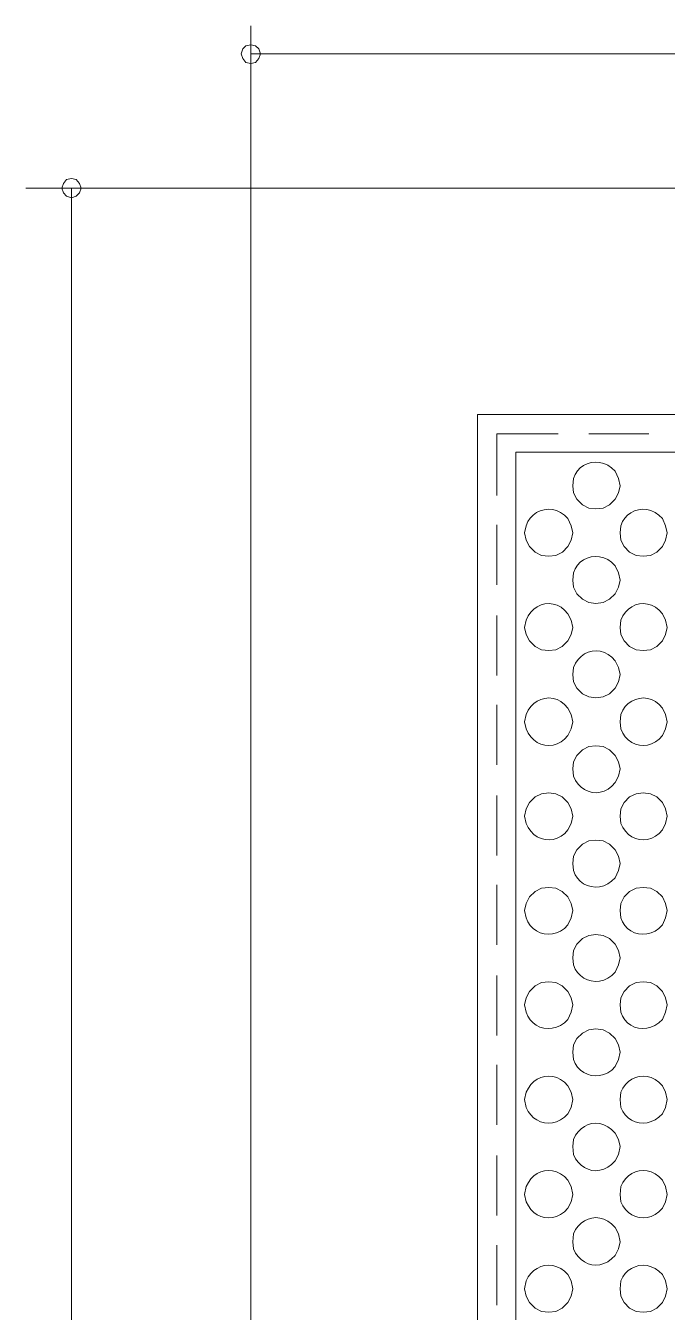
# Model space of a CAD drawing. Extents: x 0 to 248, y -13 to 228.
# Drawn here: x 23.84 to 44.47, y 89.84 to 131.25 of the extents above; entities that cross this region are included whole.
import ezdxf

# ---------------------------------------------------------------- set-up
doc = ezdxf.new("R2010")
doc.units = 0
doc.layers.add('GEOMETRY', color=7, linetype='Continuous')

msp = doc.modelspace()

# ---------------------------------------------------------------- linework, layer by layer
at = {"layer": 'GEOMETRY', "lineweight": 13}
for points in [[(31.075, 126.021), (31.075, 131.249)], [(31.075, 130.347), (138.747, 130.347)], [(31.075, 126.021), (23.838, 126.021)], [(25.306, 126.021), (25.306, 18.347)], [(31.075, 126.021), (31.075, 18.347)], [(31.075, 126.021), (138.747, 126.021)], [(38.363, 118.732), (38.363, 25.662)], [(38.363, 118.732), (131.433, 118.732)], [(38.981, 118.114), (38.981, 116.132)], [(38.981, 118.114), (40.963, 118.114)], [(41.943, 118.114), (43.874, 118.114)], [(39.599, 117.523), (39.599, 26.874)], [(39.599, 117.523), (130.223, 117.523)], [(38.981, 115.179), (38.981, 113.247)], [(38.981, 112.269), (38.981, 110.337)], [(38.981, 109.384), (38.981, 107.454)], [(38.981, 106.474), (38.981, 104.544)], [(38.981, 103.591), (38.981, 101.659)], [(38.981, 100.681), (38.981, 98.749)], [(38.981, 97.796), (38.981, 95.864)], [(38.981, 94.886), (38.981, 92.954)], [(38.981, 92.001), (38.981, 90.069)]]:
    msp.add_lwpolyline(points, dxfattribs=at)
for points in [[(31.384, 130.347), (31.332, 130.5), (31.229, 130.605), (31.075, 130.632), (30.92, 130.605), (30.818, 130.5), (30.766, 130.347), (30.818, 130.193), (30.92, 130.064), (31.075, 130.038), (31.229, 130.064), (31.332, 130.193), (31.384, 130.347)], [(25.616, 126.021), (25.564, 126.175), (25.461, 126.304), (25.306, 126.33), (25.152, 126.304), (25.049, 126.175), (24.997, 126.021), (25.049, 125.867), (25.152, 125.763), (25.306, 125.711), (25.461, 125.763), (25.564, 125.867), (25.616, 126.021)], [(42.947, 116.441), (42.895, 116.673), (42.792, 116.906), (42.677, 117.017), (42.553, 117.102), (42.422, 117.16), (42.288, 117.193), (42.153, 117.201), (42.02, 117.187), (41.894, 117.151), (41.776, 117.093), (41.669, 117.016), (41.578, 116.919), (41.505, 116.804), (41.453, 116.673), (41.428, 116.441), (41.453, 116.211), (41.556, 116.004), (41.737, 115.824), (41.943, 115.72), (42.174, 115.695), (42.406, 115.72), (42.612, 115.824), (42.792, 116.004), (42.895, 116.211), (42.947, 116.441)], [(41.428, 114.923), (41.375, 115.153), (41.273, 115.384), (41.159, 115.496), (41.035, 115.581), (40.905, 115.64), (40.771, 115.673), (40.636, 115.683), (40.504, 115.669), (40.378, 115.633), (40.26, 115.575), (40.153, 115.498), (40.062, 115.401), (39.988, 115.286), (39.934, 115.153), (39.881, 114.923), (39.934, 114.691), (40.036, 114.484), (40.216, 114.304), (40.422, 114.2), (40.655, 114.175), (40.887, 114.2), (41.093, 114.304), (41.273, 114.484), (41.375, 114.691), (41.428, 114.923)], [(44.466, 114.923), (44.415, 115.153), (44.313, 115.386), (44.198, 115.498), (44.073, 115.582), (43.942, 115.64), (43.808, 115.673), (43.673, 115.682), (43.541, 115.668), (43.414, 115.632), (43.296, 115.574), (43.19, 115.497), (43.098, 115.4), (43.025, 115.285), (42.973, 115.153), (42.947, 114.923), (42.973, 114.691), (43.076, 114.484), (43.256, 114.304), (43.462, 114.2), (43.695, 114.175), (43.926, 114.2), (44.132, 114.304), (44.313, 114.484), (44.415, 114.691), (44.466, 114.923)], [(42.947, 113.402), (42.895, 113.634), (42.792, 113.865), (42.678, 113.977), (42.554, 114.062), (42.424, 114.121), (42.29, 114.154), (42.155, 114.163), (42.023, 114.149), (41.896, 114.113), (41.778, 114.055), (41.671, 113.978), (41.58, 113.881), (41.506, 113.766), (41.453, 113.634), (41.428, 113.402), (41.453, 113.172), (41.556, 112.965), (41.737, 112.785), (41.943, 112.681), (42.174, 112.656), (42.406, 112.681), (42.612, 112.785), (42.792, 112.965), (42.895, 113.172), (42.947, 113.402)], [(41.427, 111.882), (41.375, 112.114), (41.273, 112.319), (41.167, 112.438), (41.05, 112.53), (40.925, 112.595), (40.796, 112.634), (40.664, 112.648), (40.534, 112.638), (40.408, 112.604), (40.288, 112.548), (40.178, 112.47), (40.08, 112.371), (39.998, 112.252), (39.933, 112.114), (39.881, 111.882), (39.933, 111.652), (40.036, 111.446), (40.216, 111.265), (40.422, 111.161), (40.655, 111.136), (40.886, 111.161), (41.092, 111.265), (41.273, 111.446), (41.375, 111.652), (41.427, 111.882)], [(44.466, 111.882), (44.415, 112.114), (44.313, 112.319), (44.206, 112.438), (44.089, 112.53), (43.964, 112.595), (43.835, 112.634), (43.703, 112.648), (43.573, 112.638), (43.447, 112.604), (43.327, 112.548), (43.217, 112.47), (43.119, 112.371), (43.037, 112.252), (42.973, 112.114), (42.947, 111.882), (42.973, 111.652), (43.076, 111.446), (43.256, 111.265), (43.462, 111.161), (43.695, 111.136), (43.926, 111.161), (44.132, 111.265), (44.313, 111.446), (44.415, 111.652), (44.466, 111.882)], [(42.947, 110.363), (42.895, 110.595), (42.792, 110.802), (42.686, 110.92), (42.569, 111.011), (42.444, 111.075), (42.314, 111.113), (42.182, 111.127), (42.051, 111.117), (41.924, 111.083), (41.804, 111.027), (41.694, 110.949), (41.597, 110.85), (41.516, 110.732), (41.453, 110.595), (41.428, 110.363), (41.453, 110.133), (41.556, 109.926), (41.737, 109.746), (41.943, 109.642), (42.174, 109.617), (42.406, 109.642), (42.612, 109.746), (42.792, 109.926), (42.895, 110.133), (42.947, 110.363)], [(41.427, 108.843), (41.375, 109.075), (41.273, 109.282), (41.166, 109.401), (41.048, 109.492), (40.923, 109.556), (40.794, 109.595), (40.662, 109.609), (40.532, 109.598), (40.405, 109.564), (40.286, 109.508), (40.176, 109.43), (40.079, 109.331), (39.997, 109.213), (39.933, 109.075), (39.881, 108.843), (39.933, 108.613), (39.996, 108.475), (40.078, 108.356), (40.175, 108.258), (40.285, 108.18), (40.405, 108.124), (40.532, 108.091), (40.663, 108.08), (40.795, 108.094), (40.925, 108.133), (41.05, 108.197), (41.167, 108.288), (41.273, 108.406), (41.375, 108.613), (41.427, 108.843)], [(44.466, 108.843), (44.415, 109.075), (44.313, 109.282), (44.205, 109.401), (44.087, 109.492), (43.962, 109.556), (43.832, 109.595), (43.701, 109.609), (43.57, 109.598), (43.444, 109.564), (43.324, 109.508), (43.214, 109.43), (43.117, 109.331), (43.036, 109.213), (42.973, 109.075), (42.947, 108.843), (42.973, 108.613), (43.035, 108.475), (43.117, 108.356), (43.214, 108.258), (43.324, 108.18), (43.444, 108.124), (43.571, 108.091), (43.702, 108.08), (43.834, 108.094), (43.964, 108.133), (44.089, 108.197), (44.206, 108.288), (44.313, 108.406), (44.415, 108.613), (44.466, 108.843)], [(42.947, 107.325), (42.895, 107.555), (42.792, 107.762), (42.612, 107.942), (42.406, 108.046), (42.174, 108.071), (41.943, 108.046), (41.737, 107.942), (41.556, 107.762), (41.453, 107.555), (41.428, 107.325), (41.453, 107.093), (41.516, 106.956), (41.598, 106.838), (41.695, 106.739), (41.804, 106.661), (41.924, 106.605), (42.05, 106.571), (42.181, 106.56), (42.312, 106.573), (42.442, 106.612), (42.567, 106.676), (42.685, 106.768), (42.792, 106.886), (42.895, 107.093), (42.947, 107.325)], [(41.427, 105.806), (41.375, 106.036), (41.273, 106.243), (41.092, 106.423), (40.886, 106.527), (40.655, 106.552), (40.422, 106.527), (40.216, 106.423), (40.036, 106.243), (39.933, 106.036), (39.881, 105.806), (39.933, 105.574), (39.997, 105.436), (40.08, 105.317), (40.178, 105.218), (40.288, 105.14), (40.408, 105.084), (40.535, 105.051), (40.665, 105.041), (40.797, 105.055), (40.926, 105.094), (41.051, 105.159), (41.168, 105.25), (41.273, 105.369), (41.375, 105.574), (41.427, 105.806)], [(44.466, 105.806), (44.415, 106.038), (44.313, 106.243), (44.132, 106.423), (43.926, 106.527), (43.695, 106.552), (43.462, 106.527), (43.256, 106.423), (43.076, 106.243), (42.973, 106.038), (42.947, 105.806), (42.973, 105.574), (43.036, 105.436), (43.119, 105.317), (43.217, 105.218), (43.327, 105.14), (43.447, 105.084), (43.574, 105.051), (43.705, 105.041), (43.836, 105.055), (43.966, 105.094), (44.09, 105.159), (44.207, 105.25), (44.313, 105.369), (44.415, 105.574), (44.466, 105.806)], [(42.947, 104.286), (42.895, 104.516), (42.792, 104.722), (42.612, 104.903), (42.406, 105.007), (42.174, 105.032), (41.943, 105.007), (41.737, 104.903), (41.556, 104.722), (41.453, 104.516), (41.428, 104.286), (41.453, 104.054), (41.505, 103.922), (41.579, 103.807), (41.67, 103.71), (41.777, 103.632), (41.895, 103.575), (42.022, 103.538), (42.154, 103.524), (42.289, 103.533), (42.423, 103.566), (42.554, 103.625), (42.678, 103.709), (42.792, 103.821), (42.895, 104.054), (42.947, 104.286)], [(41.427, 102.767), (41.375, 102.998), (41.273, 103.204), (41.092, 103.384), (40.886, 103.488), (40.655, 103.513), (40.422, 103.488), (40.216, 103.384), (40.036, 103.204), (39.933, 102.998), (39.881, 102.767), (39.933, 102.535), (39.987, 102.402), (40.061, 102.287), (40.152, 102.19), (40.259, 102.112), (40.377, 102.054), (40.504, 102.018), (40.636, 102.004), (40.771, 102.014), (40.905, 102.047), (41.035, 102.106), (41.159, 102.191), (41.273, 102.304), (41.375, 102.535), (41.427, 102.767)], [(44.466, 102.767), (44.415, 102.998), (44.313, 103.204), (44.132, 103.384), (43.926, 103.488), (43.695, 103.513), (43.462, 103.488), (43.256, 103.384), (43.076, 103.204), (42.973, 102.998), (42.947, 102.767), (42.973, 102.535), (43.025, 102.402), (43.099, 102.287), (43.191, 102.19), (43.298, 102.112), (43.416, 102.055), (43.544, 102.019), (43.676, 102.005), (43.811, 102.015), (43.945, 102.048), (44.076, 102.107), (44.199, 102.192), (44.313, 102.304), (44.415, 102.535), (44.466, 102.767)], [(42.947, 101.248), (42.895, 101.477), (42.792, 101.685), (42.612, 101.866), (42.406, 101.968), (42.174, 101.993), (41.943, 101.968), (41.737, 101.866), (41.556, 101.685), (41.453, 101.477), (41.428, 101.248), (41.453, 101.015), (41.506, 100.883), (41.58, 100.768), (41.672, 100.671), (41.779, 100.593), (41.897, 100.536), (42.024, 100.5), (42.156, 100.486), (42.291, 100.495), (42.425, 100.529), (42.555, 100.587), (42.679, 100.672), (42.792, 100.784), (42.895, 101.015), (42.947, 101.248)], [(41.427, 99.728), (41.375, 99.96), (41.273, 100.165), (41.092, 100.345), (40.886, 100.449), (40.655, 100.474), (40.422, 100.449), (40.216, 100.345), (40.036, 100.165), (39.933, 99.96), (39.881, 99.728), (39.933, 99.496), (39.986, 99.364), (40.059, 99.25), (40.15, 99.153), (40.256, 99.076), (40.374, 99.018), (40.5, 98.982), (40.633, 98.968), (40.768, 98.977), (40.902, 99.01), (41.033, 99.068), (41.158, 99.152), (41.273, 99.263), (41.375, 99.496), (41.427, 99.728)], [(44.466, 99.728), (44.415, 99.96), (44.313, 100.165), (44.132, 100.347), (43.926, 100.449), (43.695, 100.474), (43.462, 100.449), (43.256, 100.347), (43.076, 100.165), (42.973, 99.96), (42.947, 99.728), (42.973, 99.496), (43.025, 99.364), (43.098, 99.25), (43.189, 99.153), (43.295, 99.076), (43.413, 99.018), (43.539, 98.982), (43.672, 98.968), (43.807, 98.977), (43.941, 99.01), (44.072, 99.068), (44.197, 99.152), (44.313, 99.263), (44.415, 99.496), (44.466, 99.728)], [(42.947, 98.208), (42.895, 98.44), (42.792, 98.645), (42.612, 98.825), (42.406, 98.929), (42.174, 98.955), (41.943, 98.929), (41.737, 98.825), (41.556, 98.645), (41.453, 98.44), (41.428, 98.208), (41.453, 97.976), (41.506, 97.844), (41.58, 97.729), (41.672, 97.632), (41.779, 97.555), (41.897, 97.497), (42.024, 97.461), (42.156, 97.447), (42.291, 97.456), (42.425, 97.49), (42.555, 97.548), (42.679, 97.633), (42.792, 97.745), (42.895, 97.976), (42.947, 98.208)], [(41.427, 96.689), (41.375, 96.921), (41.273, 97.126), (41.159, 97.241), (41.038, 97.329), (40.911, 97.391), (40.782, 97.428), (40.653, 97.44), (40.525, 97.429), (40.402, 97.396), (40.285, 97.341), (40.178, 97.264), (40.082, 97.169), (40, 97.054), (39.933, 96.921), (39.881, 96.689), (39.933, 96.431), (39.996, 96.303), (40.076, 96.192), (40.17, 96.099), (40.277, 96.025), (40.393, 95.971), (40.517, 95.938), (40.646, 95.926), (40.776, 95.937), (40.907, 95.971), (41.035, 96.03), (41.158, 96.114), (41.273, 96.224), (41.375, 96.431), (41.427, 96.689)], [(44.466, 96.689), (44.415, 96.921), (44.313, 97.126), (44.199, 97.241), (44.077, 97.329), (43.951, 97.391), (43.821, 97.428), (43.692, 97.44), (43.564, 97.429), (43.441, 97.396), (43.324, 97.341), (43.217, 97.264), (43.121, 97.169), (43.039, 97.054), (42.973, 96.921), (42.947, 96.689), (42.973, 96.431), (43.036, 96.302), (43.116, 96.191), (43.211, 96.098), (43.318, 96.024), (43.435, 95.971), (43.559, 95.937), (43.687, 95.926), (43.818, 95.937), (43.948, 95.972), (44.075, 96.031), (44.198, 96.115), (44.313, 96.226), (44.415, 96.431), (44.466, 96.689)], [(42.947, 95.169), (42.895, 95.401), (42.792, 95.606), (42.677, 95.722), (42.554, 95.81), (42.428, 95.872), (42.299, 95.909), (42.17, 95.921), (42.043, 95.909), (41.92, 95.876), (41.805, 95.82), (41.698, 95.744), (41.602, 95.648), (41.52, 95.534), (41.453, 95.401), (41.428, 95.169), (41.453, 94.911), (41.519, 94.779), (41.601, 94.664), (41.697, 94.569), (41.805, 94.493), (41.921, 94.437), (42.044, 94.404), (42.172, 94.393), (42.301, 94.405), (42.431, 94.442), (42.557, 94.504), (42.678, 94.592), (42.792, 94.707), (42.895, 94.911), (42.947, 95.169)], [(41.427, 93.623), (41.375, 93.882), (41.273, 94.087), (41.157, 94.204), (41.035, 94.292), (40.908, 94.355), (40.78, 94.391), (40.651, 94.404), (40.524, 94.392), (40.402, 94.358), (40.287, 94.303), (40.18, 94.226), (40.084, 94.13), (40.001, 94.015), (39.933, 93.882), (39.881, 93.623), (39.933, 93.392), (40, 93.26), (40.083, 93.145), (40.179, 93.049), (40.285, 92.973), (40.401, 92.918), (40.524, 92.884), (40.65, 92.873), (40.779, 92.885), (40.908, 92.921), (41.035, 92.983), (41.158, 93.071), (41.273, 93.186), (41.375, 93.392), (41.427, 93.623)], [(44.466, 93.623), (44.415, 93.882), (44.313, 94.087), (44.197, 94.204), (44.074, 94.292), (43.947, 94.355), (43.819, 94.391), (43.69, 94.404), (43.563, 94.392), (43.441, 94.358), (43.326, 94.303), (43.219, 94.226), (43.123, 94.13), (43.04, 94.015), (42.973, 93.882), (42.947, 93.623), (42.973, 93.392), (43.04, 93.26), (43.122, 93.145), (43.218, 93.049), (43.325, 92.973), (43.44, 92.918), (43.563, 92.884), (43.689, 92.873), (43.818, 92.885), (43.947, 92.921), (44.074, 92.983), (44.197, 93.071), (44.313, 93.186), (44.415, 93.392), (44.466, 93.623)], [(42.947, 92.105), (42.895, 92.363), (42.792, 92.568), (42.677, 92.683), (42.554, 92.771), (42.428, 92.833), (42.299, 92.869), (42.17, 92.882), (42.043, 92.87), (41.92, 92.836), (41.805, 92.781), (41.698, 92.705), (41.602, 92.609), (41.52, 92.495), (41.453, 92.363), (41.428, 92.105), (41.453, 91.874), (41.519, 91.742), (41.6, 91.627), (41.695, 91.532), (41.802, 91.455), (41.918, 91.4), (42.04, 91.365), (42.167, 91.354), (42.297, 91.365), (42.426, 91.401), (42.553, 91.463), (42.676, 91.551), (42.792, 91.666), (42.895, 91.874), (42.947, 92.105)], [(41.427, 90.585), (41.375, 90.843), (41.273, 91.048), (41.161, 91.158), (41.04, 91.242), (40.912, 91.301), (40.782, 91.336), (40.65, 91.348), (40.521, 91.337), (40.396, 91.304), (40.278, 91.25), (40.171, 91.177), (40.075, 91.084), (39.995, 90.972), (39.933, 90.843), (39.881, 90.585), (39.933, 90.355), (40.036, 90.148), (40.216, 89.968), (40.422, 89.864), (40.655, 89.839), (40.886, 89.864), (41.092, 89.968), (41.273, 90.148), (41.375, 90.355), (41.427, 90.585)], [(44.466, 90.585), (44.415, 90.843), (44.313, 91.05), (44.199, 91.16), (44.077, 91.243), (43.95, 91.302), (43.819, 91.336), (43.687, 91.347), (43.557, 91.336), (43.433, 91.303), (43.315, 91.249), (43.208, 91.176), (43.113, 91.083), (43.034, 90.972), (42.973, 90.843), (42.947, 90.585), (42.973, 90.355), (43.076, 90.148), (43.256, 89.968), (43.462, 89.864), (43.695, 89.839), (43.926, 89.864), (44.132, 89.968), (44.313, 90.148), (44.415, 90.355), (44.466, 90.585)]]:
    msp.add_lwpolyline(points, close=True, dxfattribs=at)

doc.saveas('drawing.dxf')
